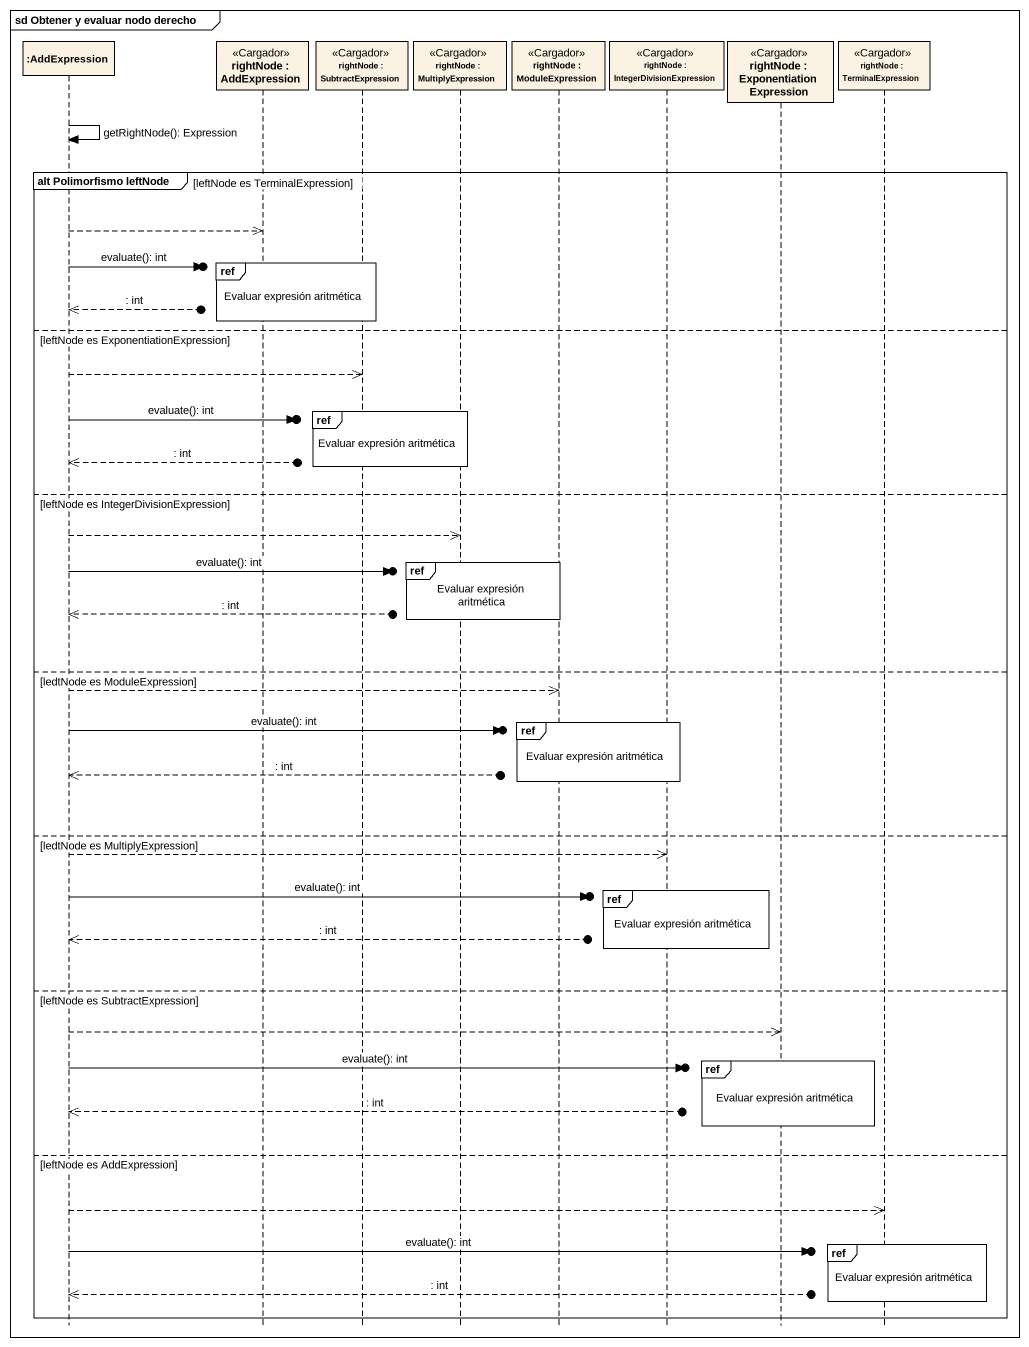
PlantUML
@startuml
mainframe sd Obtener y evaluar nodo derecho
hide footbox
participant ":AddExpression" as AddExpression
participant "rightNode : AddExpression" as rightNode <<Cargador>>
participant "rightNode : SubtractExpression" as rightNode_2 <<Cargador>>
participant "rightNode : MultiplyExpression" as rightNode_3 <<Cargador>>
participant "rightNode : ModuleExpression" as rightNode_4 <<Cargador>>
participant "rightNode : IntegerDivisionExpression" as rightNode_5 <<Cargador>>
participant "rightNode : ExponentiationExpression" as rightNode_6 <<Cargador>>
participant "rightNode : TerminalExpression" as rightNode_7 <<Cargador>>

AddExpression -> AddExpression : getRightNode(): Expression
group alt Polimorfismo leftNode [leftNode es TerminalExpression]
  AddExpression -->> rightNode
  ref over rightNode, rightNode_2 : Evaluar expresión aritmética
  AddExpression ->o] : evaluate(): int
  AddExpression <<--o] : : int
else leftNode es ExponentiationExpression
  AddExpression -->> rightNode_2
  ref over rightNode_2, rightNode_3 : Evaluar expresión aritmética
  AddExpression ->o] : evaluate(): int
  AddExpression <<--o] : : int
else leftNode es IntegerDivisionExpression
  AddExpression -->> rightNode_3
  ref over rightNode_3, rightNode_4 : Evaluar expresión aritmética
  AddExpression ->o] : evaluate(): int
  AddExpression <<--o] : : int
else ledtNode es ModuleExpression
  AddExpression -->> rightNode_4
  ref over rightNode_4, rightNode_5 : Evaluar expresión aritmética
  AddExpression ->o] : evaluate(): int
  AddExpression <<--o] : : int
else ledtNode es MultiplyExpression
  AddExpression -->> rightNode_5
  ref over rightNode_5 : Evaluar expresión aritmética
  AddExpression ->o] : evaluate(): int
  AddExpression <<--o] : : int
else leftNode es SubtractExpression
  AddExpression -->> rightNode_6
  ref over rightNode_6 : Evaluar expresión aritmética
  AddExpression ->o] : evaluate(): int
  AddExpression <<--o] : : int
else leftNode es AddExpression
  AddExpression -->> rightNode_7
  ref over rightNode_7 : Evaluar expresión aritmética
  AddExpression ->o] : evaluate(): int
  AddExpression <<--o] : : int
end
@enduml
